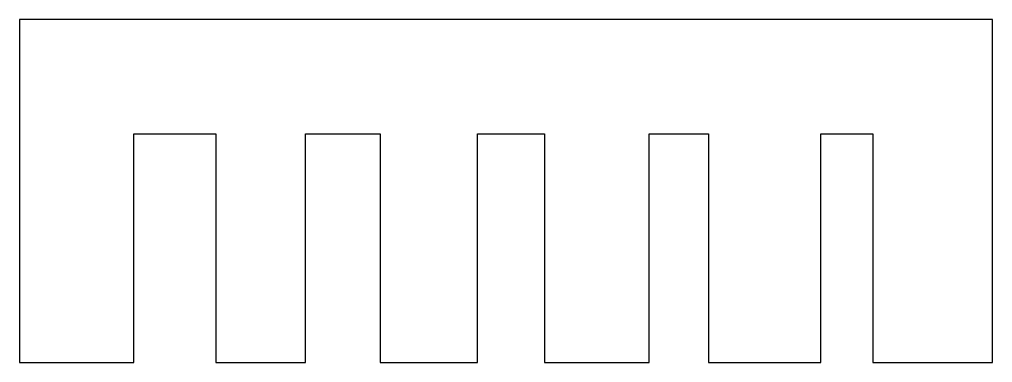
# Model space of a CAD drawing. Header units: millimetres. Extents: x 0 to 17, y 0 to 6.
import ezdxf

# ---------------------------------------------------------------- set-up
doc = ezdxf.new("R2010")
doc.units = ezdxf.units.MM
doc.layers.add('Default', color=18, linetype='Continuous', true_color=0x000000)

msp = doc.modelspace()

# ---------------------------------------------------------------- linework, layer by layer
at = {"layer": 'Default'}
msp.add_lwpolyline([(14, 4), (14.91, 4), (14.91, 0), (17, 0), (17, 6), (0, 6), (0, 0), (2, 0), (2, 4), (3.43, 4), (3.43, 0), (5, 0), (5, 4), (6.3, 4), (6.3, 0), (8, 0), (8, 4), (9.17, 4), (9.17, 0), (11, 0), (11, 4), (12.04, 4), (12.04, 0), (14, 0)], close=True, dxfattribs=at)

doc.saveas('drawing.dxf')
